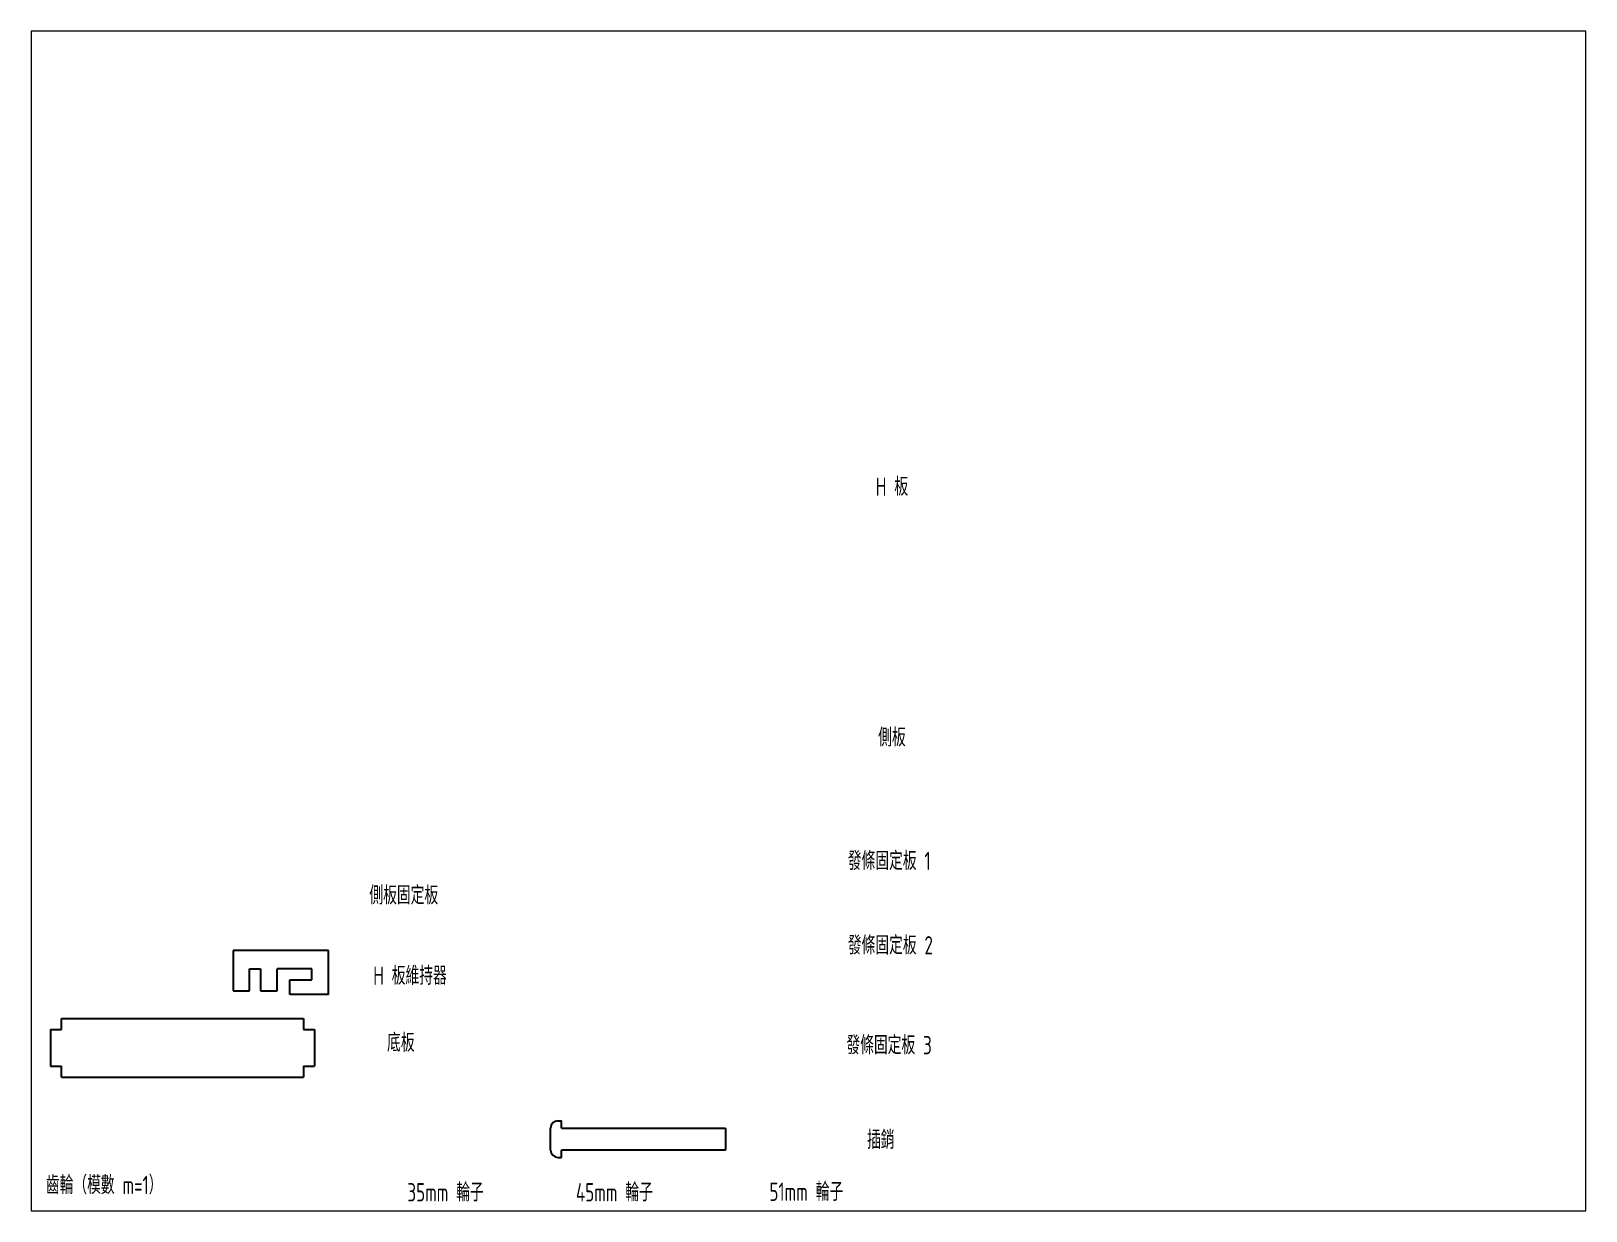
# Paper-space layout '布局1' of a CAD drawing. Header units: millimetres. Extents: x 26 to 231, y 20 to 176.
# The model-space entities are those that its viewports show. They can reach past a viewport. Long polylines and large blocks are cut down to what shows.
import ezdxf

# ---------------------------------------------------------------- set-up
doc = ezdxf.new("R2010")
doc.units = ezdxf.units.MM
doc.styles.get("Standard").update_dxf_attribs({"font": 'iso.shx', "width": 0.75, "bigfont": 'chineset.shx'})

msp = doc.modelspace()

# ---------------------------------------------------------------- linework, layer by layer
for p, q in [((79.22, 58.71), (53.22, 58.71)), ((53.22, 58.71), (53.22, 47.71)), ((79.22, 46.71), (79.22, 58.71)), ((57.72, 47.71), (57.72, 53.71)), ((57.72, 53.71), (60.72, 53.71)), ((60.72, 53.71), (60.72, 47.71)), ((65.22, 47.71), (65.22, 53.71)), ((74.72, 53.71), (65.22, 53.71)), ((74.72, 50.71), (74.72, 53.71)), ((53.22, 47.71), (57.72, 47.71)), ((60.72, 47.71), (65.22, 47.71)), ((68.72, 46.71), (68.72, 50.71)), ((68.72, 50.71), (74.72, 50.71)), ((79.22, 46.71), (68.72, 46.71)), ((6.44, 37.22), (6.44, 40.22)), ((6.44, 40.22), (72.44, 40.22)), ((72.44, 40.22), (72.44, 37.22)), ((3.44, 37.22), (6.44, 37.22)), ((3.44, 37.22), (3.44, 27.22)), ((72.44, 37.22), (75.44, 37.22)), ((75.44, 37.22), (75.44, 27.22)), ((3.44, 27.22), (6.44, 27.22)), ((6.44, 24.22), (6.44, 27.22)), ((72.44, 27.22), (72.44, 24.22)), ((72.44, 27.22), (75.44, 27.22)), ((6.44, 24.22), (72.44, 24.22)), ((139.73, 4.34, -3), (139.73, 10.34, -3)), ((141.73, 12.34, -3), (142.73, 12.34, -3)), ((142.73, 10.34, -3), (142.73, 12.34, -3)), ((142.73, 10.34, -3), (187.43, 10.34, -3)), ((187.43, 10.34, -3), (187.43, 4.34, -3)), ((142.73, 2.34, -3), (142.73, 4.34, -3)), ((187.43, 4.34, -3), (142.73, 4.34, -3)), ((141.73, 2.34, -3), (142.73, 2.34, -3))]:
    msp.add_line(p, q)
for centre, start, end in [((141.73, 10.34, -3), 90, 180), ((141.73, 4.34, -3), 180, 270)]:
    msp.add_arc(centre, 2, start, end)

# ---------------------------------------------------------------- texts
at = {"char_height": 5, "attachment_point": 1}
for s, width, insert in [('\\pxqc;H 板', 20.6849, (222.39, 187.6)), ('\\pxqc;側板', 20.6849, (222.39, 119.31)), ('發條固定板 1', 25.1971, (220.7, 85.64, 3)), ('\\pxqc;側板固定板', 20.6849, (89.39, 76.28)), ('發條固定板 2', 25.9095, (220.7, 62.65, 3)), ('\\pxqc;H 板維持器', 25.6377, (88.6, 54.37, 3)), ('\\pxqc;底板', 20.6849, (88.57, 36.11, 3)), ('\\pxqc;發條固定板 3', 25.1351, (219.39, 35.44)), ('\\pxqc;插銷', 20.6849, (219.34, 9.64)), ('\\pxqc;齒輪（模數 m=1）', 39.2241, (-1.52, -2.65)), ('\\pxqc;35mm 輪子', 25.6377, (98.3, -4.64)), ('\\pxqc;45mm 輪子', 25.6377, (144.3, -4.64)), ('\\pxqc;51mm 輪子', 25.6377, (196.59, -4.49))]:
    msp.add_mtext_dynamic_manual_height_columns(s, width=width, gutter_width=12.5, heights=[0], dxfattribs=dict(at, insert=insert))

psp = doc.layouts.new('布局1')

# ---------------------------------------------------------------- viewports
at = {"layer": '0'}
psp.add_viewport(center=(128.5, 97.5), size=(205.6, 156), view_center_point=(210, 148.5), view_height=321.4322, dxfattribs=at)

doc.saveas('drawing.dxf')
